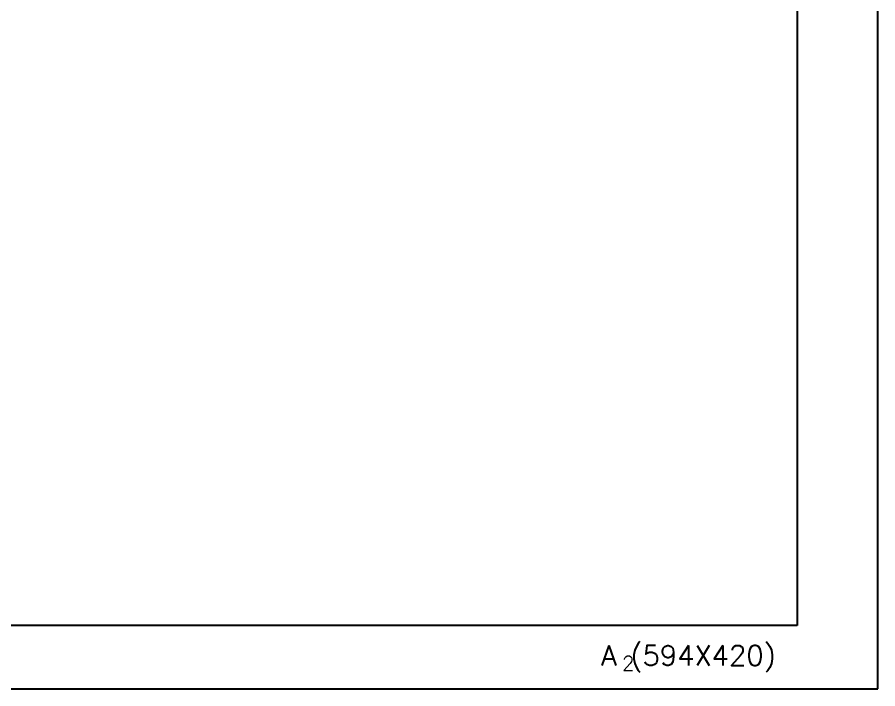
# Model space of a CAD drawing. Extents: x 30 to 624, y 450 to 870.
# Drawn here: x 474.8 to 624, y 450 to 566.5 of the extents above; entities that cross this region are included whole.
import ezdxf

# ---------------------------------------------------------------- set-up
doc = ezdxf.new("R2010")
doc.units = 0
doc.header["$LTSCALE"] = 7
doc.header["$MEASUREMENT"] = 0
doc.layers.get('0').update_dxf_attribs({"color": 2, "linetype": 'CONTINUOUS'})
doc.styles.add('GHS', font='ROMANS', dxfattribs={"bigfont": 'GHS'})

msp = doc.modelspace()

# ---------------------------------------------------------------- linework, layer by layer
for p, q in [((624, 450), (624, 870)), ((30, 450), (624, 450))]:
    msp.add_line(p, q)
at = {"color": 4}
for p, q in [((610, 836), (610, 461)), ((610, 461), (61, 461))]:
    msp.add_line(p, q, dxfattribs=at)

# ---------------------------------------------------------------- texts
at = {"color": 7, "style": 'GHS'}
for s, height, p in [('A (594X420)', 3.5, (576.01, 454.03)), ('2', 2.5, (579.67, 453.19))]:
    msp.add_text(s, height=height, dxfattribs=at).set_placement(p)

doc.saveas('drawing.dxf')
